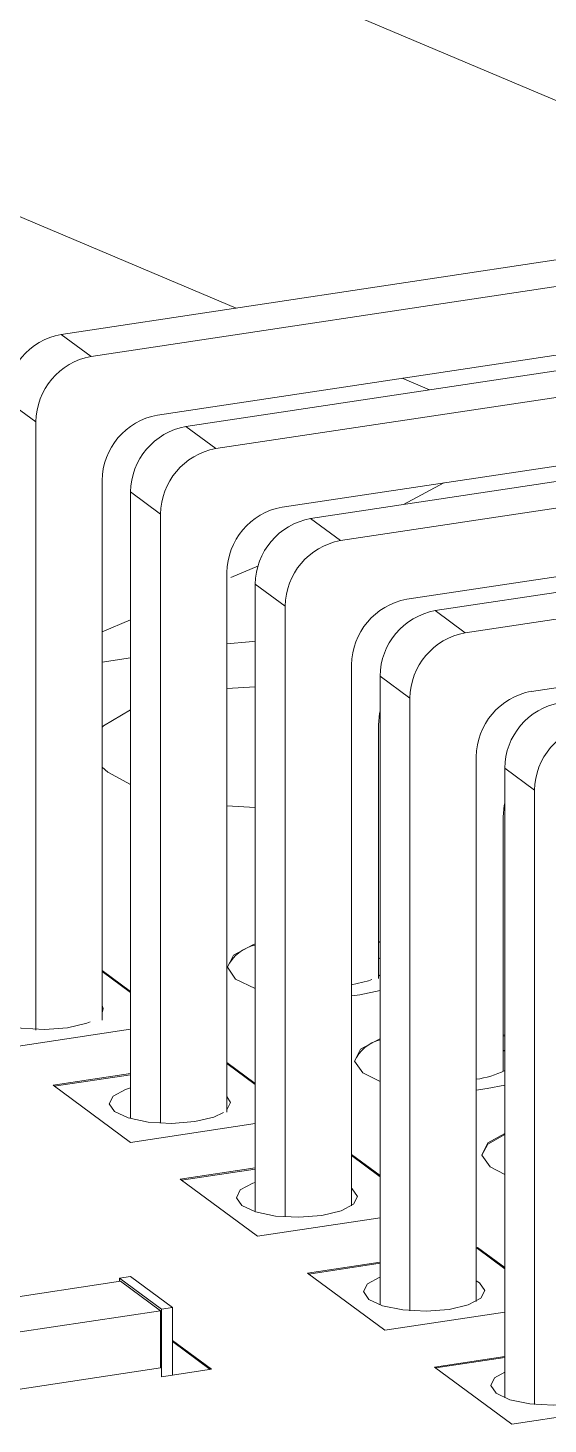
# Model space of a CAD drawing. Header units: millimetres. Extents: x 30 to 313, y 16 to 167.
# Drawn here: x 170.88 to 173.02, y 123.77 to 129.52 of the extents above; entities that cross this region are included whole.
import ezdxf

# ---------------------------------------------------------------- set-up
doc = ezdxf.new("R2010")
doc.units = ezdxf.units.MM

msp = doc.modelspace()

# ---------------------------------------------------------------- linework, layer by layer
at = {"color": 7, "linetype": 'Continuous', "lineweight": 15}
for p, q in [((174.1374, 128.7684), (169.7992, 130.6013)), ((171.737, 128.3684), (169.7992, 129.1871)), ((171.0158, 128.2598), (174.4337, 128.7741)), ((171.1392, 128.1687), (174.5571, 128.683)), ((174.5571, 128.4002), (171.4126, 127.927)), ((174.948, 128.3944), (171.5301, 127.8801)), ((175.0714, 128.3032), (171.6535, 127.7889)), ((171.0158, 128.2598), (171.1392, 128.1687)), ((172.5349, 128.0313), (172.4221, 128.0789)), ((171.9269, 127.5472), (175.0714, 128.0204)), ((175.4623, 128.0146), (172.0444, 127.5003)), ((170.7879, 127.9899), (170.9114, 127.8987)), ((170.9114, 125.3908), (170.9114, 127.8987)), ((175.5857, 127.9235), (172.1678, 127.4092)), ((171.6535, 127.7889), (171.5301, 127.8801)), ((171.1848, 127.657), (171.1848, 125.432)), ((171.4257, 127.5189), (171.3022, 127.6101)), ((171.3022, 127.6101), (171.3022, 125.0253)), ((172.5938, 127.6476), (172.4273, 127.5579)), ((172.4412, 127.1675), (175.5857, 127.6406)), ((175.9766, 127.6348), (172.5587, 127.1206)), ((171.4257, 127.5189), (171.4257, 125.0066)), ((172.1678, 127.4092), (172.0444, 127.5003)), ((176.1, 127.5437), (172.6821, 127.0294)), ((171.6991, 125.0522), (171.6991, 127.2773)), ((171.8296, 127.305), (171.7159, 127.257)), ((171.94, 127.1392), (171.8165, 127.2303)), ((171.8165, 127.2303), (171.8165, 124.641)), ((172.9555, 126.7877), (176.1, 127.2609)), ((171.94, 127.1392), (171.94, 124.6198)), ((172.6821, 127.0294), (172.5587, 127.1206)), ((171.3022, 127.0825), (171.1848, 127.033)), ((171.1848, 126.9082), (171.3022, 126.9259)), ((172.2134, 124.6654), (172.2134, 126.8975)), ((171.6991, 126.799), (171.8165, 126.8062)), ((172.4542, 126.7594), (172.3308, 126.8506)), ((172.3308, 126.8506), (172.3308, 124.2571)), ((172.4542, 126.7594), (172.4542, 124.2332)), ((172.3241, 125.6034), (172.3241, 126.6499)), ((172.7277, 124.2716), (172.7277, 126.5177)), ((172.9685, 126.3797), (172.8451, 126.4708)), ((172.8451, 126.4708), (172.8451, 123.8736)), ((172.9685, 126.3797), (172.9685, 123.8467)), ((171.8165, 126.3087), (171.6991, 126.3159)), ((172.8384, 125.22), (172.8384, 126.2702)), ((172.3241, 125.7565), (172.3308, 125.7547)), ((172.3308, 125.75), (172.3241, 125.7517)), ((172.3241, 125.6889), (172.329, 125.6855)), ((171.1848, 125.6368), (171.3022, 125.5501)), ((171.3022, 125.5454), (171.1848, 125.6321)), ((171.8165, 125.562), (171.7354, 125.6008)), ((172.3308, 125.6183), (172.3241, 125.6135)), ((171.3022, 125.394), (170.7765, 125.3149)), ((172.8384, 125.3716), (172.8451, 125.37)), ((172.8451, 125.3653), (172.8384, 125.3669)), ((172.8384, 125.3076), (172.8451, 125.3038)), ((171.6991, 125.257), (171.8165, 125.1703)), ((171.8165, 125.1656), (171.6991, 125.2523)), ((170.9823, 125.1629), (171.3022, 125.211)), ((171.3022, 125.2063), (170.9876, 125.159)), ((172.3308, 125.1782), (172.26, 125.2135)), ((171.3011, 124.9275), (170.9823, 125.1629)), ((171.8165, 125.0051), (171.3011, 124.9275)), ((172.2134, 124.8773), (172.3308, 124.7906)), ((172.3308, 124.7859), (172.2134, 124.8726)), ((171.5069, 124.7755), (171.8165, 124.8221)), ((171.8165, 124.8174), (171.5122, 124.7716)), ((172.8451, 124.7946), (172.7846, 124.8261)), ((171.8257, 124.5402), (171.5069, 124.7755)), ((172.3308, 124.6162), (171.8257, 124.5402)), ((172.7277, 124.4929), (172.7328, 124.4937)), ((172.7328, 124.489), (172.7277, 124.4882)), ((172.7328, 124.4937), (172.8451, 124.4108)), ((172.7328, 124.489), (172.7328, 124.4937)), ((172.8451, 124.4061), (172.7328, 124.489)), ((172.0315, 124.3882), (172.3308, 124.4332)), ((172.3502, 124.1528), (172.0315, 124.3882)), ((172.3308, 124.4285), (172.0368, 124.3843)), ((170.679, 124.2667), (171.2609, 124.3543)), ((171.2567, 124.3667), (171.3023, 124.3736)), ((171.2567, 124.3667), (171.4295, 124.2391)), ((171.2567, 124.3536), (171.2567, 124.3667)), ((171.4254, 124.2327), (171.2609, 124.3543)), ((171.4751, 124.246), (171.3023, 124.3736)), ((171.4254, 124.2327), (170.8371, 124.1442)), ((171.4254, 123.997), (171.4254, 124.2327)), ((171.4751, 124.246), (171.4295, 124.2391)), ((171.4295, 124.2391), (171.4295, 123.961)), ((171.4751, 123.9676), (171.4751, 124.246)), ((172.8451, 124.2273), (172.3502, 124.1528)), ((171.4751, 124.1105), (171.6358, 123.9918)), ((171.6305, 123.991), (171.4751, 124.1057)), ((172.5561, 124.0008), (172.8451, 124.0443)), ((172.8451, 124.0396), (172.5614, 123.9969)), ((171.4254, 123.997), (170.8371, 123.9085)), ((171.6358, 123.9918), (171.4301, 123.9609)), ((172.8748, 123.7655), (172.5561, 124.0008)), ((171.4301, 123.9609), (171.4298, 123.961)), ((173.3594, 123.8384), (172.8748, 123.7655))]:
    msp.add_line(p, q, dxfattribs=at)
at = {"color": 7, "linetype": 'Continuous', "lineweight": 15, "flags": 128}
for points in [[(171.6991, 126.9837), (171.7914, 126.9924), (171.8165, 126.9943)], [(171.1848, 126.6406), (171.1906, 126.6459), (171.3022, 126.7118)], [(172.3241, 126.6499), (172.3285, 126.6966), (172.3308, 126.7078)], [(171.3022, 126.4031), (171.2085, 126.4546), (171.1848, 126.4743)], [(172.8384, 126.2702), (172.8428, 126.3168), (172.8451, 126.3281)], [(171.7354, 125.6008), (171.7013, 125.6499), (171.7261, 125.6996), (171.8061, 125.7424), (171.8165, 125.7459)], [(172.2968, 125.5993), (172.2834, 125.5941), (172.2134, 125.5767)], [(171.1348, 125.4245), (171.1213, 125.4193), (171.0419, 125.4004), (170.9469, 125.393), (170.8507, 125.3984), (170.7679, 125.4156), (170.7112, 125.442), (170.6892, 125.4737), (170.7052, 125.5058), (170.7568, 125.5334), (170.7879, 125.5427)], [(172.3308, 125.5533), (172.2478, 125.5363), (172.2134, 125.5318)], [(171.1848, 125.4916), (171.1889, 125.4789), (171.1848, 125.461)], [(172.26, 125.2135), (172.2259, 125.2626), (172.2507, 125.3123), (172.3307, 125.355), (172.3308, 125.3551)], [(171.6847, 125.0501), (171.6459, 125.0319), (171.5665, 125.013), (171.4715, 125.0057), (171.3752, 125.011), (171.2925, 125.0282), (171.2358, 125.0547), (171.2137, 125.0863), (171.2298, 125.1184), (171.2814, 125.146), (171.3022, 125.1526)], [(172.8451, 125.1632), (172.7724, 125.1489), (172.7277, 125.1433)], [(171.6991, 125.1169), (171.7135, 125.0916), (171.6991, 125.0609)], [(172.7846, 124.8261), (172.7504, 124.8752), (172.7753, 124.9249), (172.8451, 124.9639)], [(172.8451, 124.9592), (172.7753, 124.9202), (172.7502, 124.8745)], [(172.2134, 124.7378), (172.2161, 124.7359), (172.2381, 124.7042), (172.2221, 124.6721), (172.1704, 124.6445), (172.0911, 124.6256), (171.996, 124.6183), (171.8998, 124.6236), (171.8171, 124.6408), (171.7603, 124.6673), (171.7383, 124.699), (171.7544, 124.731), (171.806, 124.7586), (171.8165, 124.7622)], [(172.7277, 124.3568), (172.7406, 124.3485), (172.7627, 124.3168), (172.7466, 124.2848), (172.695, 124.2572), (172.6156, 124.2383), (172.5206, 124.2309), (172.4244, 124.2363), (172.3416, 124.2535), (172.2849, 124.2799), (172.2629, 124.3116), (172.2789, 124.3437), (172.3306, 124.3713), (172.3308, 124.3714)], [(173.242, 123.9747), (173.2652, 123.9611), (173.2872, 123.9295), (173.2712, 123.8974), (173.2196, 123.8698), (173.1402, 123.8509), (173.0452, 123.8436), (172.949, 123.8489), (172.8662, 123.8661), (172.8095, 123.8926), (172.7875, 123.9243), (172.8035, 123.9563), (172.8451, 123.9801)]]:
    msp.add_lwpolyline(points, dxfattribs=at)
at = {"color": 7, "linetype": 'Continuous', "lineweight": 15}
for centre, radius, start, end in [((171.0657, 127.9866), 0.2778, 100.34675, 179.32726), ((171.1891, 127.8955), 0.2778, 100.34675, 179.32726), ((171.4625, 127.6538), 0.2778, 100.34675, 179.32726), ((171.58, 127.6068), 0.2778, 100.34675, 179.32726), ((171.7034, 127.5157), 0.2778, 100.34675, 179.32726), ((171.9768, 127.274), 0.2778, 100.34675, 179.32726), ((172.0943, 127.2271), 0.2778, 100.34675, 179.32726), ((172.2177, 127.1359), 0.2778, 100.34675, 179.32726), ((172.4911, 126.8942), 0.2778, 100.34675, 179.32726), ((172.6086, 126.8473), 0.2778, 100.34675, 179.32726), ((172.732, 126.7562), 0.2778, 100.34675, 179.32726), ((173.0054, 126.5145), 0.2778, 100.34675, 179.32726), ((173.1229, 126.4675), 0.2778, 100.34675, 179.32726), ((173.2463, 126.3764), 0.2778, 100.34675, 179.32726), ((171.8518, 125.5784), 0.1666, 102.24213, 154.8389), ((172.371, 125.1958), 0.1597, 104.58284, 155.55347), ((172.6821, 125.5447), 0.3599, 277.27811, 296.93428)]:
    msp.add_arc(centre, radius, start, end, dxfattribs=at)

doc.saveas('drawing.dxf')
